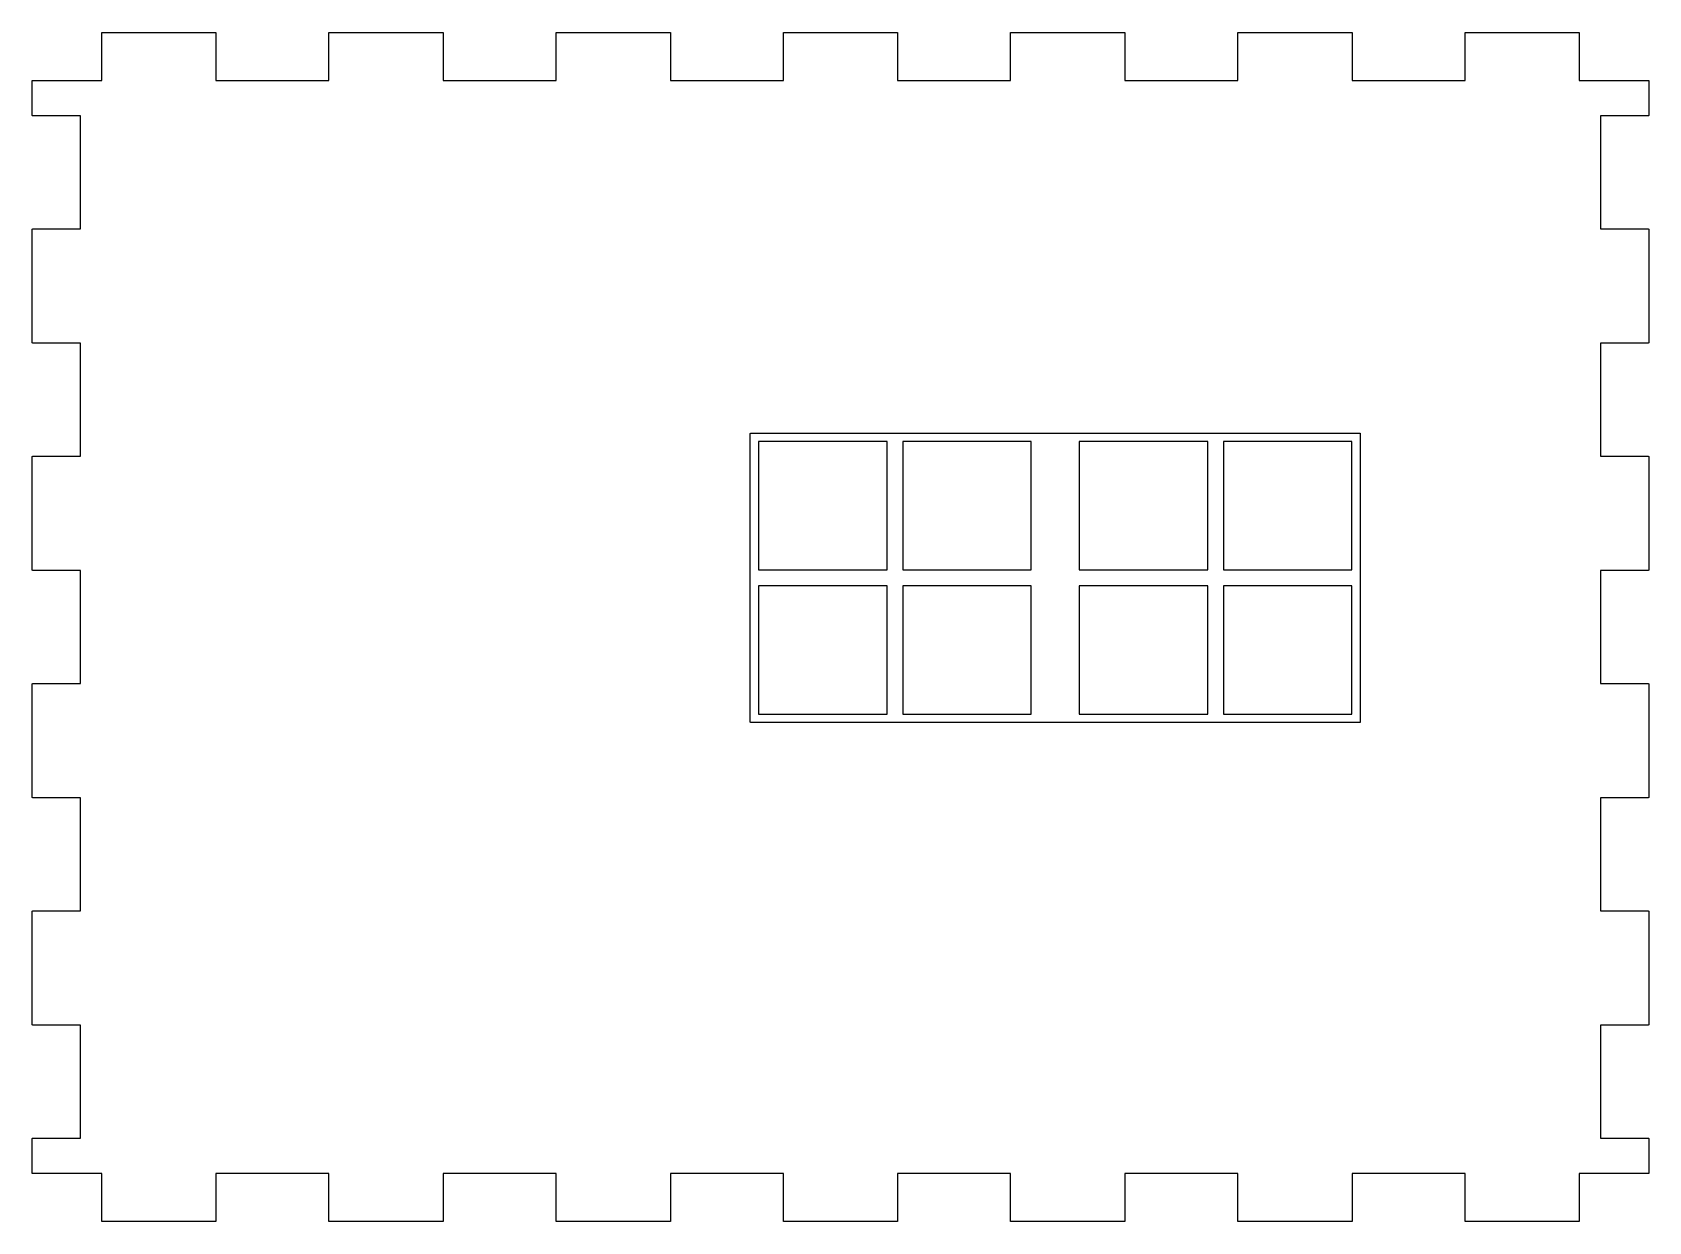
# Model space of a CAD drawing. Extents: x -107 to 107, y -78 to 78.
import ezdxf

# ---------------------------------------------------------------- set-up
doc = ezdxf.new("R2010")
doc.units = 0

msp = doc.modelspace()

# ---------------------------------------------------------------- linework, layer by layer
at = {"color": 1}
for p, q in [((-97.538, 78.45), (-97.535, 78.465)), ((-97.538, 72.148), (-97.538, 78.45)), ((-97.535, 78.465), (-97.527, 78.477)), ((-97.527, 78.477), (-97.515, 78.485)), ((-97.515, 78.485), (-97.5, 78.488)), ((-97.5, 78.488), (-82.5, 78.488)), ((-82.5, 78.488), (-82.485, 78.485)), ((-82.485, 78.485), (-82.473, 78.477)), ((-82.473, 78.477), (-82.465, 78.465)), ((-82.465, 78.465), (-82.462, 78.45)), ((-82.462, 78.45), (-82.462, 72.148)), ((-67.538, 78.45), (-67.535, 78.465)), ((-67.538, 72.148), (-67.538, 78.45)), ((-67.535, 78.465), (-67.527, 78.477)), ((-67.527, 78.477), (-67.515, 78.485)), ((-67.515, 78.485), (-67.5, 78.488)), ((-67.5, 78.488), (-52.5, 78.488)), ((-52.5, 78.488), (-52.485, 78.485)), ((-52.485, 78.485), (-52.473, 78.477)), ((-52.473, 78.477), (-52.465, 78.465)), ((-52.465, 78.465), (-52.462, 78.45)), ((-52.462, 78.45), (-52.462, 72.148)), ((-37.538, 78.45), (-37.535, 78.465)), ((-37.538, 72.148), (-37.538, 78.45)), ((-37.535, 78.465), (-37.527, 78.477)), ((-37.527, 78.477), (-37.515, 78.485)), ((-37.515, 78.485), (-37.5, 78.488)), ((-37.5, 78.488), (-22.5, 78.488)), ((-22.5, 78.488), (-22.485, 78.485)), ((-22.485, 78.485), (-22.473, 78.477)), ((-22.473, 78.477), (-22.465, 78.465)), ((-22.465, 78.465), (-22.462, 78.45)), ((-22.462, 78.45), (-22.462, 72.148)), ((-7.538, 78.45), (-7.535, 78.465)), ((-7.538, 72.148), (-7.538, 78.45)), ((-7.535, 78.465), (-7.527, 78.477)), ((-7.527, 78.477), (-7.515, 78.485)), ((-7.515, 78.485), (-7.5, 78.488)), ((-7.5, 78.488), (7.5, 78.488)), ((7.5, 78.488), (7.515, 78.485)), ((7.515, 78.485), (7.527, 78.477)), ((7.527, 78.477), (7.535, 78.465)), ((7.535, 78.465), (7.538, 78.45)), ((7.538, 78.45), (7.538, 72.148)), ((22.462, 78.45), (22.465, 78.465)), ((22.462, 72.148), (22.462, 78.45)), ((22.465, 78.465), (22.473, 78.477)), ((22.473, 78.477), (22.485, 78.485)), ((22.485, 78.485), (22.5, 78.488)), ((22.5, 78.488), (37.5, 78.488)), ((37.5, 78.488), (37.515, 78.485)), ((37.515, 78.485), (37.527, 78.477)), ((37.527, 78.477), (37.535, 78.465)), ((37.535, 78.465), (37.538, 78.45)), ((37.538, 78.45), (37.538, 72.148)), ((52.462, 78.45), (52.465, 78.465)), ((52.462, 72.148), (52.462, 78.45)), ((52.465, 78.465), (52.473, 78.477)), ((52.473, 78.477), (52.485, 78.485)), ((52.485, 78.485), (52.5, 78.488)), ((52.5, 78.488), (67.5, 78.488)), ((67.5, 78.488), (67.515, 78.485)), ((67.515, 78.485), (67.527, 78.477)), ((67.527, 78.477), (67.535, 78.465)), ((67.535, 78.465), (67.538, 78.45)), ((67.538, 78.45), (67.538, 72.148)), ((82.462, 78.45), (82.465, 78.465)), ((82.462, 72.148), (82.462, 78.45)), ((82.465, 78.465), (82.473, 78.477)), ((82.473, 78.477), (82.485, 78.485)), ((82.485, 78.485), (82.5, 78.488)), ((82.5, 78.488), (97.5, 78.488)), ((97.5, 78.488), (97.515, 78.485)), ((97.515, 78.485), (97.527, 78.477)), ((97.527, 78.477), (97.535, 78.465)), ((97.535, 78.465), (97.538, 78.45)), ((97.538, 78.45), (97.538, 72.148)), ((-106.705, 72.11), (-106.702, 72.125)), ((-106.705, 67.5), (-106.705, 72.11)), ((-106.702, 72.125), (-106.694, 72.137)), ((-106.694, 72.137), (-106.682, 72.145)), ((-106.682, 72.145), (-106.667, 72.148)), ((-106.667, 72.148), (-97.538, 72.148)), ((-82.462, 72.148), (-67.538, 72.148)), ((-52.462, 72.148), (-37.538, 72.148)), ((-22.462, 72.148), (-7.538, 72.148)), ((7.538, 72.148), (22.462, 72.148)), ((37.538, 72.148), (52.462, 72.148)), ((67.538, 72.148), (82.462, 72.148)), ((97.538, 72.148), (106.667, 72.148)), ((106.667, 72.148), (106.682, 72.145)), ((106.682, 72.145), (106.694, 72.137)), ((106.694, 72.137), (106.702, 72.125)), ((106.702, 72.125), (106.705, 72.11)), ((106.705, 72.11), (106.705, 67.5)), ((-106.702, 67.485), (-106.705, 67.5)), ((-106.694, 67.473), (-106.702, 67.485)), ((-106.682, 67.465), (-106.694, 67.473)), ((-106.667, 67.462), (-106.682, 67.465)), ((-100.365, 67.462), (-106.667, 67.462)), ((-100.365, 52.538), (-100.365, 67.462)), ((106.667, 67.462), (100.365, 67.462)), ((100.365, 67.462), (100.365, 52.538)), ((106.682, 67.465), (106.667, 67.462)), ((106.694, 67.473), (106.682, 67.465)), ((106.702, 67.485), (106.694, 67.473)), ((106.705, 67.5), (106.702, 67.485)), ((-106.705, 52.5), (-106.702, 52.515)), ((-106.705, 37.5), (-106.705, 52.5)), ((-106.702, 52.515), (-106.694, 52.527)), ((-106.694, 52.527), (-106.682, 52.535)), ((-106.682, 52.535), (-106.667, 52.538)), ((-106.667, 52.538), (-100.365, 52.538)), ((100.365, 52.538), (106.667, 52.538)), ((106.667, 52.538), (106.682, 52.535)), ((106.682, 52.535), (106.694, 52.527)), ((106.694, 52.527), (106.702, 52.515)), ((106.702, 52.515), (106.705, 52.5)), ((106.705, 52.5), (106.705, 37.5)), ((-106.702, 37.485), (-106.705, 37.5)), ((-106.694, 37.473), (-106.702, 37.485)), ((-106.682, 37.465), (-106.694, 37.473)), ((-106.667, 37.462), (-106.682, 37.465)), ((-100.365, 37.462), (-106.667, 37.462)), ((-100.365, 22.538), (-100.365, 37.462)), ((106.667, 37.462), (100.365, 37.462)), ((100.365, 37.462), (100.365, 22.538)), ((106.682, 37.465), (106.667, 37.462)), ((106.694, 37.473), (106.682, 37.465)), ((106.702, 37.485), (106.694, 37.473)), ((106.705, 37.5), (106.702, 37.485)), ((6.145, 24.505), (-10.829, 24.505)), ((-10.829, 24.505), (-10.829, 7.531)), ((6.145, 7.531), (6.145, 24.505)), ((25.195, 24.505), (8.221, 24.505)), ((8.221, 24.505), (8.221, 7.835)), ((25.195, 7.531), (25.195, 24.505)), ((48.479, 24.505), (31.505, 24.505)), ((31.505, 24.505), (31.505, 7.83)), ((48.479, 7.531), (48.479, 24.505)), ((67.529, 24.505), (50.555, 24.505)), ((50.555, 24.505), (50.555, 7.83)), ((67.529, 7.531), (67.529, 24.505)), ((-106.705, 22.5), (-106.702, 22.515)), ((-106.705, 7.5), (-106.705, 22.5)), ((-106.702, 22.515), (-106.694, 22.527)), ((-106.694, 22.527), (-106.682, 22.535)), ((-106.682, 22.535), (-106.667, 22.538)), ((-106.667, 22.538), (-100.365, 22.538)), ((100.365, 22.538), (106.667, 22.538)), ((106.667, 22.538), (106.682, 22.535)), ((106.682, 22.535), (106.694, 22.527)), ((106.694, 22.527), (106.702, 22.515)), ((106.702, 22.515), (106.705, 22.5)), ((106.705, 22.5), (106.705, 7.5)), ((-106.702, 7.485), (-106.705, 7.5)), ((-106.694, 7.473), (-106.702, 7.485)), ((-106.682, 7.465), (-106.694, 7.473)), ((-106.667, 7.462), (-106.682, 7.465)), ((-100.365, 7.462), (-106.667, 7.462)), ((-100.365, -7.462), (-100.365, 7.462)), ((-10.829, 7.531), (5.842, 7.531)), ((5.842, 7.531), (6.145, 7.531)), ((8.221, 7.835), (8.221, 7.531)), ((8.221, 7.531), (25.195, 7.531)), ((31.505, 7.83), (31.505, 7.531)), ((31.505, 7.531), (48.479, 7.531)), ((50.555, 7.83), (50.555, 7.531)), ((50.555, 7.531), (67.529, 7.531)), ((106.667, 7.462), (100.365, 7.462)), ((100.365, 7.462), (100.365, -7.462)), ((106.682, 7.465), (106.667, 7.462)), ((106.694, 7.473), (106.682, 7.465)), ((106.702, 7.485), (106.694, 7.473)), ((106.705, 7.5), (106.702, 7.485)), ((6.145, 5.455), (-10.829, 5.455)), ((-10.829, 5.455), (-10.829, -11.519)), ((6.145, 5.152), (6.145, 5.455)), ((6.145, -11.519), (6.145, 5.152)), ((8.525, 5.455), (8.221, 5.455)), ((8.221, 5.455), (8.221, -11.519)), ((25.195, 5.455), (8.525, 5.455)), ((25.195, -11.519), (25.195, 5.455)), ((48.479, 5.455), (31.505, 5.455)), ((31.505, 5.455), (31.505, -11.519)), ((48.479, -11.519), (48.479, 5.455)), ((50.858, 5.455), (50.555, 5.455)), ((50.555, 5.455), (50.555, -11.519)), ((67.529, 5.455), (50.858, 5.455)), ((67.529, -11.519), (67.529, 5.455)), ((-106.705, -7.5), (-106.702, -7.485)), ((-106.705, -22.5), (-106.705, -7.5)), ((-106.702, -7.485), (-106.694, -7.473)), ((-106.694, -7.473), (-106.682, -7.465)), ((-106.682, -7.465), (-106.667, -7.462)), ((-106.667, -7.462), (-100.365, -7.462)), ((100.365, -7.462), (106.667, -7.462)), ((106.667, -7.462), (106.682, -7.465)), ((106.682, -7.465), (106.694, -7.473)), ((106.694, -7.473), (106.702, -7.485)), ((106.702, -7.485), (106.705, -7.5)), ((106.705, -7.5), (106.705, -22.5)), ((-10.829, -11.519), (6.145, -11.519)), ((8.221, -11.519), (25.195, -11.519)), ((31.505, -11.519), (48.175, -11.519)), ((48.175, -11.519), (48.479, -11.519)), ((50.555, -11.519), (67.529, -11.519)), ((-106.702, -22.515), (-106.705, -22.5)), ((-106.694, -22.527), (-106.702, -22.515)), ((-106.682, -22.535), (-106.694, -22.527)), ((-106.667, -22.538), (-106.682, -22.535)), ((-100.365, -22.538), (-106.667, -22.538)), ((-100.365, -37.462), (-100.365, -22.538)), ((106.667, -22.538), (100.365, -22.538)), ((100.365, -22.538), (100.365, -37.462)), ((106.682, -22.535), (106.667, -22.538)), ((106.694, -22.527), (106.682, -22.535)), ((106.702, -22.515), (106.694, -22.527)), ((106.705, -22.5), (106.702, -22.515)), ((-106.705, -37.5), (-106.702, -37.485)), ((-106.705, -52.5), (-106.705, -37.5)), ((-106.702, -37.485), (-106.694, -37.473)), ((-106.694, -37.473), (-106.682, -37.465)), ((-106.682, -37.465), (-106.667, -37.462)), ((-106.667, -37.462), (-100.365, -37.462)), ((100.365, -37.462), (106.667, -37.462)), ((106.667, -37.462), (106.682, -37.465)), ((106.682, -37.465), (106.694, -37.473)), ((106.694, -37.473), (106.702, -37.485)), ((106.702, -37.485), (106.705, -37.5)), ((106.705, -37.5), (106.705, -52.5)), ((-106.702, -52.515), (-106.705, -52.5)), ((-106.694, -52.527), (-106.702, -52.515)), ((-106.682, -52.535), (-106.694, -52.527)), ((-106.667, -52.538), (-106.682, -52.535)), ((-100.365, -52.538), (-106.667, -52.538)), ((-100.365, -67.462), (-100.365, -52.538)), ((106.667, -52.538), (100.365, -52.538)), ((100.365, -52.538), (100.365, -67.462)), ((106.682, -52.535), (106.667, -52.538)), ((106.694, -52.527), (106.682, -52.535)), ((106.702, -52.515), (106.694, -52.527)), ((106.705, -52.5), (106.702, -52.515)), ((-106.705, -67.5), (-106.702, -67.485)), ((-106.705, -72.11), (-106.705, -67.5)), ((-106.702, -67.485), (-106.694, -67.473)), ((-106.694, -67.473), (-106.682, -67.465)), ((-106.682, -67.465), (-106.667, -67.462)), ((-106.667, -67.462), (-100.365, -67.462)), ((100.365, -67.462), (106.667, -67.462)), ((106.667, -67.462), (106.682, -67.465)), ((106.682, -67.465), (106.694, -67.473)), ((106.694, -67.473), (106.702, -67.485)), ((106.702, -67.485), (106.705, -67.5)), ((106.705, -67.5), (106.705, -72.11)), ((-106.702, -72.125), (-106.705, -72.11)), ((-106.694, -72.137), (-106.702, -72.125)), ((-106.682, -72.145), (-106.694, -72.137)), ((-106.667, -72.148), (-106.682, -72.145)), ((-97.538, -72.148), (-106.667, -72.148)), ((-97.538, -78.45), (-97.538, -72.148)), ((-67.538, -72.148), (-82.462, -72.148)), ((-82.462, -72.148), (-82.462, -78.45)), ((-67.538, -78.45), (-67.538, -72.148)), ((-52.162, -72.148), (-52.462, -72.148)), ((-52.462, -72.148), (-52.462, -78.45)), ((-37.538, -72.148), (-52.162, -72.148)), ((-37.538, -78.45), (-37.538, -72.148)), ((-7.538, -72.148), (-22.462, -72.148)), ((-22.462, -72.148), (-22.462, -78.45)), ((-7.538, -78.45), (-7.538, -72.148)), ((22.462, -72.148), (7.538, -72.148)), ((7.538, -72.148), (7.538, -78.45)), ((22.462, -78.45), (22.462, -72.148)), ((52.462, -72.148), (37.538, -72.148)), ((37.538, -72.148), (37.538, -78.45)), ((52.462, -78.45), (52.462, -72.148)), ((82.462, -72.148), (67.538, -72.148)), ((67.538, -72.148), (67.538, -78.45)), ((82.462, -78.45), (82.462, -72.148)), ((106.667, -72.148), (97.538, -72.148)), ((97.538, -72.148), (97.538, -78.45)), ((106.682, -72.145), (106.667, -72.148)), ((106.694, -72.137), (106.682, -72.145)), ((106.702, -72.125), (106.694, -72.137)), ((106.705, -72.11), (106.702, -72.125)), ((-97.535, -78.465), (-97.538, -78.45)), ((-97.527, -78.477), (-97.535, -78.465)), ((-97.515, -78.485), (-97.527, -78.477)), ((-97.5, -78.488), (-97.515, -78.485)), ((-82.5, -78.488), (-97.5, -78.488)), ((-82.485, -78.485), (-82.5, -78.488)), ((-82.473, -78.477), (-82.485, -78.485)), ((-82.465, -78.465), (-82.473, -78.477)), ((-82.462, -78.45), (-82.465, -78.465)), ((-67.535, -78.465), (-67.538, -78.45)), ((-67.527, -78.477), (-67.535, -78.465)), ((-67.515, -78.485), (-67.527, -78.477)), ((-67.5, -78.488), (-67.515, -78.485)), ((-52.5, -78.488), (-67.5, -78.488)), ((-52.485, -78.485), (-52.5, -78.488)), ((-52.473, -78.477), (-52.485, -78.485)), ((-52.465, -78.465), (-52.473, -78.477)), ((-52.462, -78.45), (-52.465, -78.465)), ((-37.535, -78.465), (-37.538, -78.45)), ((-37.527, -78.477), (-37.535, -78.465)), ((-37.515, -78.485), (-37.527, -78.477)), ((-37.5, -78.488), (-37.515, -78.485)), ((-22.5, -78.488), (-37.5, -78.488)), ((-22.485, -78.485), (-22.5, -78.488)), ((-22.473, -78.477), (-22.485, -78.485)), ((-22.465, -78.465), (-22.473, -78.477)), ((-22.462, -78.45), (-22.465, -78.465)), ((-7.535, -78.465), (-7.538, -78.45)), ((-7.527, -78.477), (-7.535, -78.465)), ((-7.515, -78.485), (-7.527, -78.477)), ((-7.5, -78.488), (-7.515, -78.485)), ((7.5, -78.488), (-7.5, -78.488)), ((7.515, -78.485), (7.5, -78.488)), ((7.527, -78.477), (7.515, -78.485)), ((7.535, -78.465), (7.527, -78.477)), ((7.538, -78.45), (7.535, -78.465)), ((22.465, -78.465), (22.462, -78.45)), ((22.473, -78.477), (22.465, -78.465)), ((22.485, -78.485), (22.473, -78.477)), ((22.5, -78.488), (22.485, -78.485)), ((37.5, -78.488), (22.5, -78.488)), ((37.515, -78.485), (37.5, -78.488)), ((37.527, -78.477), (37.515, -78.485)), ((37.535, -78.465), (37.527, -78.477)), ((37.538, -78.45), (37.535, -78.465)), ((52.465, -78.465), (52.462, -78.45)), ((52.473, -78.477), (52.465, -78.465)), ((52.485, -78.485), (52.473, -78.477)), ((52.5, -78.488), (52.485, -78.485)), ((67.5, -78.488), (52.5, -78.488)), ((67.515, -78.485), (67.5, -78.488)), ((67.527, -78.477), (67.515, -78.485)), ((67.535, -78.465), (67.527, -78.477)), ((67.538, -78.45), (67.535, -78.465)), ((82.465, -78.465), (82.462, -78.45)), ((82.473, -78.477), (82.465, -78.465)), ((82.485, -78.485), (82.473, -78.477)), ((82.5, -78.488), (82.485, -78.485)), ((97.5, -78.488), (82.5, -78.488)), ((97.515, -78.485), (97.5, -78.488)), ((97.527, -78.477), (97.515, -78.485)), ((97.535, -78.465), (97.527, -78.477)), ((97.538, -78.45), (97.535, -78.465))]:
    msp.add_line(p, q, dxfattribs=at)
at = {"color": 5}
for p, q in [((-11.905, 25.543), (-11.902, 25.558)), ((-11.905, -12.557), (-11.905, 25.543)), ((-11.902, 25.558), (-11.894, 25.57)), ((-11.894, 25.57), (-11.881, 25.579)), ((-11.881, 25.579), (-11.867, 25.581)), ((-11.867, 25.581), (68.567, 25.581)), ((68.567, 25.581), (68.581, 25.578)), ((68.581, 25.578), (68.594, 25.57)), ((68.594, 25.57), (68.602, 25.558)), ((68.602, 25.558), (68.605, 25.543)), ((68.605, 25.543), (68.605, -12.557)), ((-11.902, -12.571), (-11.905, -12.557)), ((-11.894, -12.584), (-11.902, -12.571)), ((-11.881, -12.592), (-11.894, -12.584)), ((-11.867, -12.595), (-11.881, -12.592)), ((68.567, -12.595), (-11.867, -12.595)), ((68.581, -12.592), (68.567, -12.595)), ((68.594, -12.584), (68.581, -12.592)), ((68.602, -12.571), (68.594, -12.584)), ((68.605, -12.557), (68.602, -12.571))]:
    msp.add_line(p, q, dxfattribs=at)

doc.saveas('drawing.dxf')
